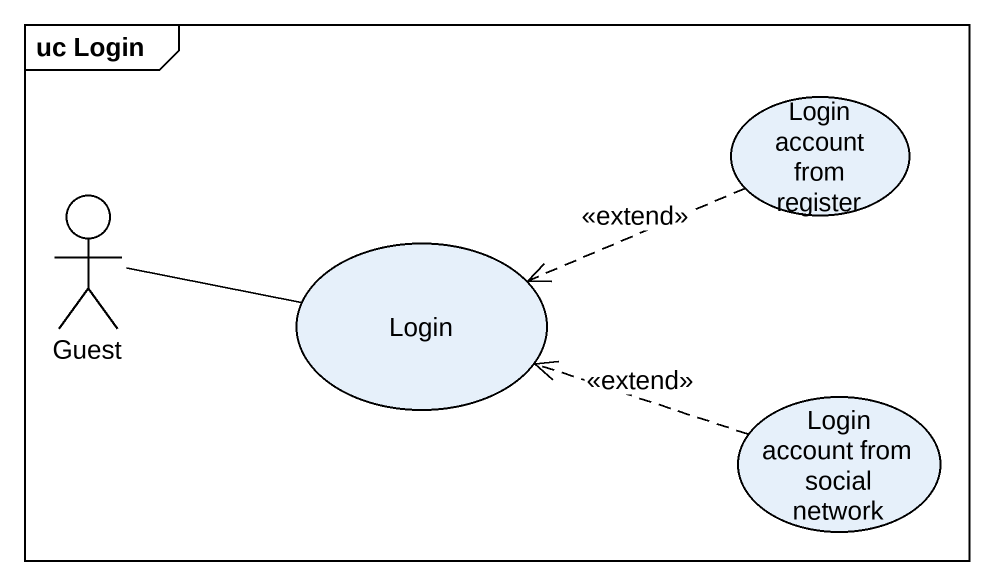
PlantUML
@startuml
mainframe uc Login
usecase "Login account from register" as Login_account_from_register
actor Guest
usecase Login
usecase "Login account from social network" as Login_account_from_social
Login_account_from_register .left.> Login : <<extend>>
Login -left- Guest
Login_account_from_social .left.> Login : <<extend>>
@enduml
